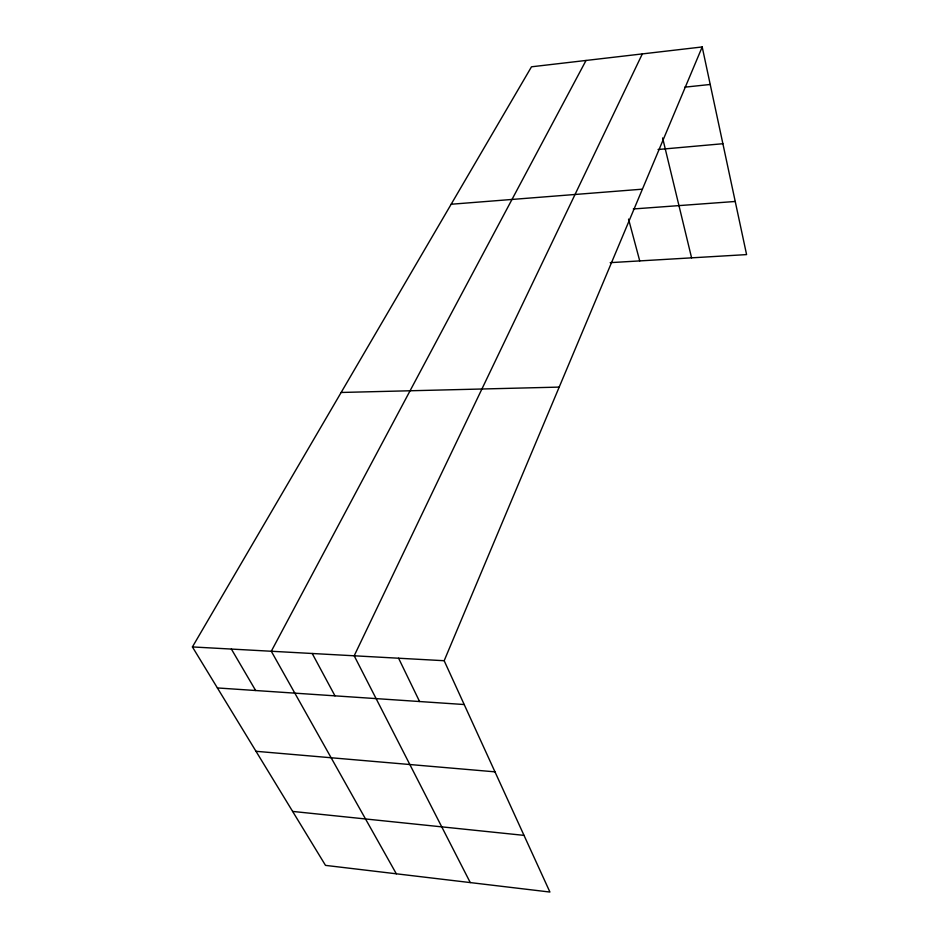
<?xml version="1.0" encoding="UTF-8"?>
<svg xmlns="http://www.w3.org/2000/svg" width="939" height="939" viewBox="0 0 939 939"><rect width="100%" height="100%" fill="white"/><g stroke="black" fill="none" stroke-linecap="round" stroke-linejoin="round"><path stroke-width="1.41" d="M444.17 660.716L702.196 46.95L531.497 66.798L192.413 646.936L325.504 865.382L549.925 892.05L444.17 660.716L192.413 646.936M642.323 53.91L354.191 655.786L470.263 882.578M586.042 60.46L271.289 651.255L396.328 873.798M684.731 87.174L710.213 84.475M658.075 149.512L722.877 143.726M451.166 204.244L642.405 189.173M633.285 208.974L735.225 201.474M610.197 262.65L746.587 254.598L702.196 46.95M341.15 392.467L559.198 387.103M217.402 687.947L464.206 704.532M255.995 751.294L494.97 771.846M292.628 811.425L524.009 835.37M231.37 649.06L255.654 690.517M312.218 653.497L334.977 695.846M398.582 658.216L419.58 701.539M628.543 219.104L639.741 260.913M662.617 137.951L691.585 257.849"/></g></svg>
